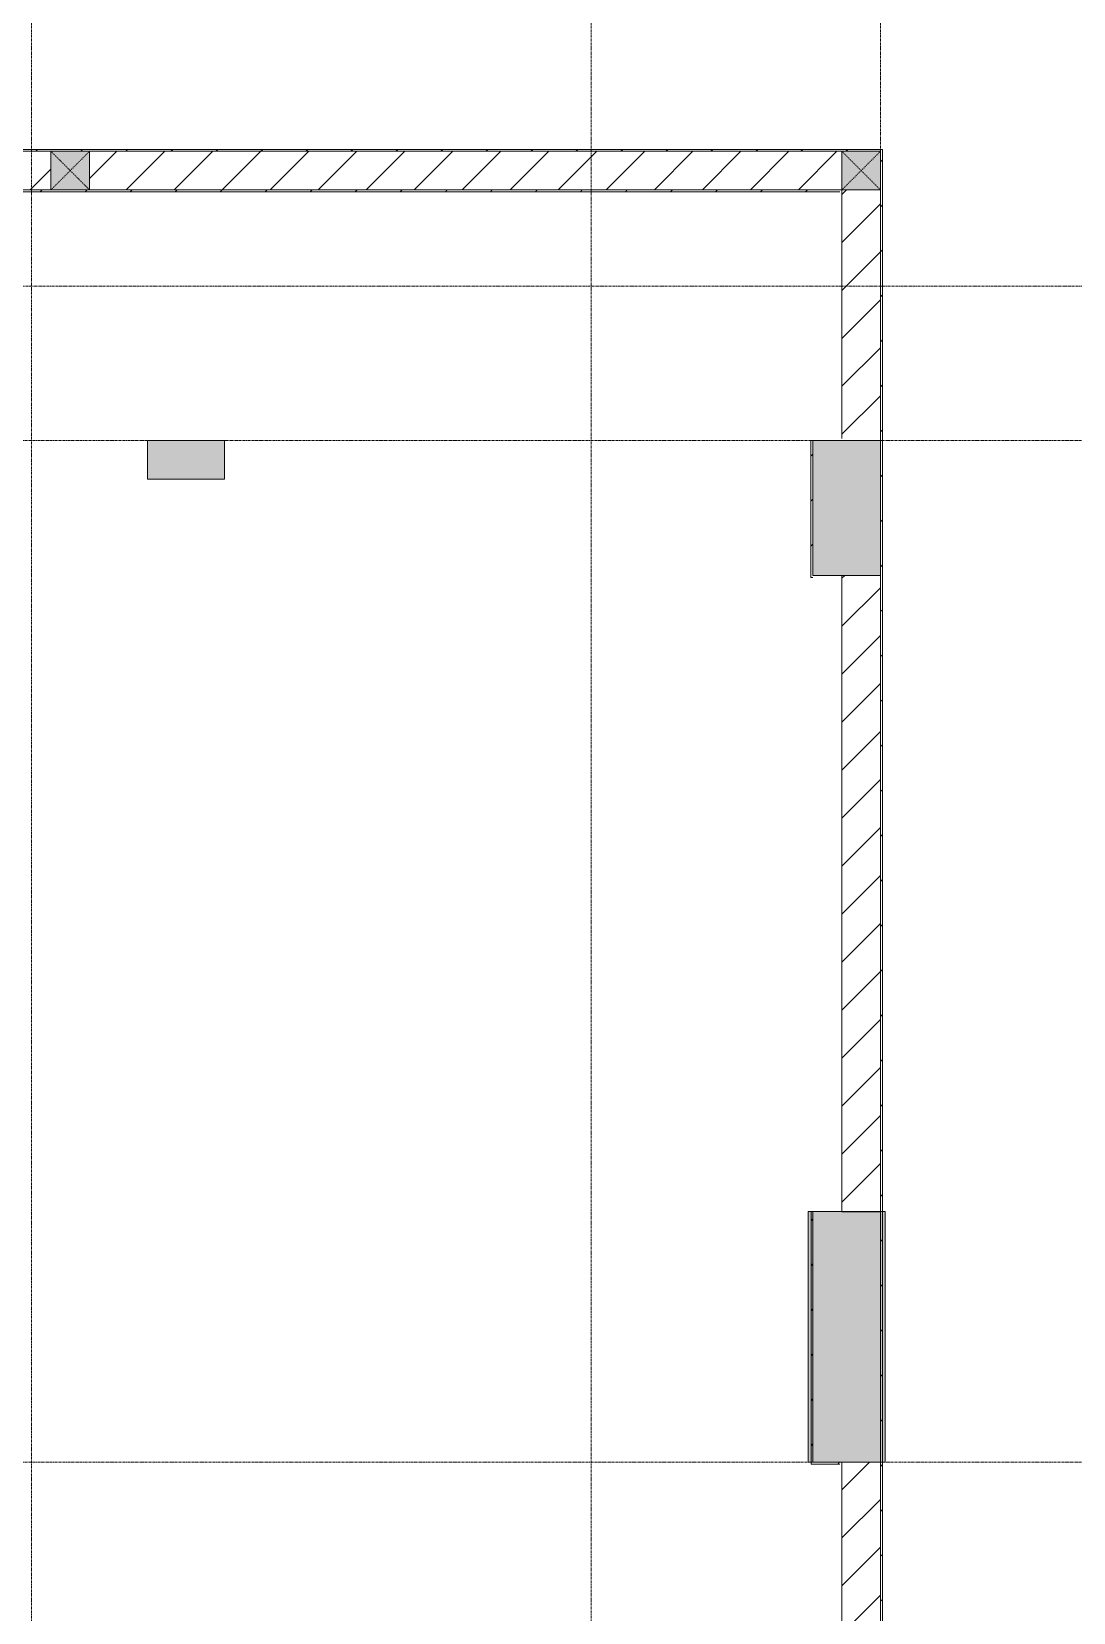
# Model space of a CAD drawing. Header units: millimetres. Extents: x 5357 to 259384, y -16348 to 109893.
# Drawn here: x 112053 to 117453, y 38458 to 46658 of the extents above; entities that cross this region are included whole.
import ezdxf

# ---------------------------------------------------------------- set-up
doc = ezdxf.new("R2010")
doc.units = ezdxf.units.MM
doc.linetypes.add('Dash', pattern=[6, 3, -3])
doc.linetypes.add('Grid Line', pattern=[22.225, 12.7, -3.175, 3.175, -3.175])
for name, color, linetype, lineweight in [('0-1', 7, 'Continuous', 5), ('A-WALL', 113, 'Continuous', 9), ('A-WALL-3', 113, 'Continuous', 18), ('A-WALL-PATT', 111, 'Continuous', 9), ('I-WALL-3', 2, 'Continuous', 18), ('S-COLS', 52, 'Continuous', 9), ('S-COLS-1', 253, 'Continuous', 5), ('S-COLS-2', 9, 'Continuous', 18), ('S-COLS-5', 52, 'Continuous', 18), ('S-COLS-6', 52, 'Dash', 9), ('S-COLS-HDLN', 52, 'Dash', 9), ('S-GRID-1', 1, 'Grid Line', 9)]:
    doc.layers.add(name, color=color, linetype=linetype, lineweight=lineweight)
pattern_1 = [(45, (0, 0), (-124.4508, 124.4508), [])]
pattern_2 = [(45, (0, 0), (-116.67262, 116.67262), [])]

# ---------------------------------------------------------------- blocks, each defined once
blk = doc.blocks.new('NCV_TKTC_KET CAU_rvt-1-TKCS_MB CẢNH QUAN CÂY XANH')
at = {"layer": 'S-COLS-1'}
for points in [[(112652.6, 44336.9), (113052.6, 44336.9), (113052.6, 44536.9), (112652.6, 44536.9)], [(116102.6, 43836.9), (116452.6, 43836.9), (116452.6, 44536.9), (116102.6, 44536.9)], [(116477.6, 39236.9), (116477.6, 40536.9), (116077.6, 40536.9), (116077.6, 39236.9)]]:
    blk.add_hatch(color=256, dxfattribs=at).paths.add_polyline_path(points)
at = {"layer": 'S-COLS-2'}
for p, q in [((112652.6, 44536.9), (112652.6, 44336.9)), ((113052.6, 44536.9), (112652.6, 44536.9)), ((113052.6, 44336.9), (113052.6, 44536.9)), ((116452.6, 44536.9), (116102.6, 44536.9)), ((116102.6, 44536.9), (116102.6, 43836.9)), ((116452.6, 43836.9), (116452.6, 44536.9)), ((112652.6, 44336.9), (113052.6, 44336.9)), ((116102.6, 43836.9), (116452.6, 43836.9)), ((116477.6, 40536.9), (116077.6, 40536.9)), ((116077.6, 40536.9), (116077.6, 39236.9)), ((116477.6, 39236.9), (116477.6, 40536.9)), ((116077.6, 39236.9), (116477.6, 39236.9))]:
    blk.add_line(p, q, dxfattribs=at)
blk = doc.blocks.new('G1_SOF - BO TRU - 200x200-3050151-TKCS_MB CẢNH QUAN CÂY XANH')
at = {"layer": 'S-COLS-HDLN'}
for p, q in [((-100, 100), (100, -100)), ((100, 100), (-100, -100))]:
    blk.add_line(p, q, dxfattribs=at)

msp = doc.modelspace()

# ---------------------------------------------------------------- hatches: boundary and pattern name
at = {"layer": 'A-WALL-PATT'}
h = msp.add_hatch(dxfattribs=at)
h.set_pattern_fill('FP_1', color=256, style=0, pattern_type=2)
h.set_pattern_definition(pattern_1)
h.paths.add_polyline_path([(109252.6, 45836.9), (109252.6, 46036.9), (107927.6, 46036.9), (107927.6, 45836.9)])
h.paths.add_polyline_path([(112352.6, 45836.9), (116252.6, 45836.9), (116252.6, 46036.9), (112352.6, 46036.9)])
h.paths.add_polyline_path([(111875.3, 45836.9), (112152.6, 45836.9), (112152.6, 46036.9), (109452.6, 46036.9), (109452.6, 45836.9)])
h.paths.add_polyline_path([(106227.6, 45836.9), (106227.6, 46036.9), (105027.6, 46036.9), (105027.6, 45836.9)])
h = msp.add_hatch(dxfattribs=at)
h.set_pattern_fill('FP_41', color=256, style=0, pattern_type=2)
h.set_pattern_definition(pattern_2)
h.paths.add_polyline_path([(114296.1, 46036.9), (116452.6, 46036.9), (116452.6, 46046.9), (109452.6, 46046.9), (109452.6, 46036.9), (112152.6, 46036.9)])
h = msp.add_hatch(dxfattribs=at)
h.set_pattern_fill('FP_41', color=256, style=0, pattern_type=2)
h.set_pattern_definition(pattern_2)
h.paths.add_polyline_path([(116462.6, 35537.4), (116462.6, 46046.9), (116452.6, 46046.9), (116452.6, 35537.4)])
h = msp.add_hatch(dxfattribs=at)
h.set_pattern_fill('FP_41', color=256, style=0, pattern_type=2)
h.set_pattern_definition(pattern_2)
h.paths.add_polyline_path([(116252.6, 45826.9), (116252.6, 45836.9), (107927.6, 45836.9), (107927.6, 45826.9), (116242.6, 45826.9)])
h.paths.add_polyline_path([(106217.6, 45826.9), (106227.6, 45826.9), (106227.6, 45836.9), (105027.6, 45836.9), (105027.6, 45826.9), (105037.6, 45826.9)])
h = msp.add_hatch(dxfattribs=at)
h.set_pattern_fill('FP_1', color=256, style=0, pattern_type=2)
h.set_pattern_definition(pattern_1)
h.paths.add_polyline_path([(116452.6, 44536.9), (116452.6, 45836.9), (116252.6, 45836.9), (116252.6, 44536.9)])
h = msp.add_hatch(dxfattribs=at)
h.set_pattern_fill('FP_41', color=256, style=0, pattern_type=2)
h.set_pattern_definition(pattern_2)
h.paths.add_polyline_path([(116102.5, 43826.9), (116102.5, 44536.9), (116092.5, 44536.9), (116092.5, 43826.9)])
h = msp.add_hatch(dxfattribs=at)
h.set_pattern_fill('FP_1', color=256, style=0, pattern_type=2)
h.set_pattern_definition(pattern_1)
h.paths.add_polyline_path([(116252.6, 40535.7), (116452.6, 40535.7), (116452.6, 43837), (116252.6, 43837), (116252.6, 42828.4)])
h = msp.add_hatch(dxfattribs=at)
h.set_pattern_fill('FP_41', color=256, style=0, pattern_type=2)
h.set_pattern_definition(pattern_2)
h.paths.add_polyline_path([(116102.6, 39226.9), (116102.6, 40536.9), (116092.6, 40536.9), (116092.6, 39226.9)])
h = msp.add_hatch(dxfattribs=at)
h.set_pattern_fill('FP_41', color=256, style=0, pattern_type=2)
h.set_pattern_definition(pattern_2)
h.paths.add_polyline_path([(116252.6, 39226.9), (116252.6, 39236.9), (116102.6, 39236.9), (116102.6, 39226.9), (116242.6, 39226.9)])
h = msp.add_hatch(dxfattribs=at)
h.set_pattern_fill('FP_1', color=256, style=0, pattern_type=2)
h.set_pattern_definition(pattern_1)
h.paths.add_polyline_path([(116452.6, 35737.4), (116452.6, 39236.9), (116252.6, 39236.9), (116252.6, 35737.4)])
at = {"layer": 'S-COLS-1'}
for points in [[(112152.6, 45836.9), (112352.6, 45836.9), (112352.6, 46036.9), (112152.6, 46036.9)], [(116252.6, 45836.9), (116452.6, 45836.9), (116452.6, 46036.9), (116252.6, 46036.9)]]:
    msp.add_hatch(color=256, dxfattribs=at).paths.add_polyline_path(points)

# ---------------------------------------------------------------- linework, layer by layer
at = {"layer": 'A-WALL'}
for p, q in [((112152.6, 46036.9), (109452.6, 46036.9)), ((109452.6, 46036.9), (112152.6, 46036.9)), ((112152.6, 45836.9), (112152.6, 46036.9)), ((112352.6, 46036.9), (112352.6, 45836.9)), ((116252.6, 45836.9), (116252.6, 46036.9)), ((109452.6, 45836.9), (112152.6, 45836.9)), ((116452.6, 45836.9), (112352.6, 45836.9))]:
    msp.add_line(p, q, dxfattribs=at)
at = {"layer": 'A-WALL-3'}
for p, q in [((116252.6, 46036.9), (112352.6, 46036.9)), ((116252.6, 45826.9), (116252.6, 44547)), ((116252.6, 44536.9), (116452.6, 44536.9)), ((116252.6, 43837), (116252.6, 40535.7)), ((116452.6, 43837), (116252.6, 43837)), ((116252.6, 40535.7), (116452.6, 40535.7)), ((116252.6, 39236.9), (116252.6, 36087.8)), ((116452.6, 39236.9), (116252.6, 39236.9))]:
    msp.add_line(p, q, dxfattribs=at)
at = {"layer": 'I-WALL-3'}
for p, q in [((116462.6, 46046.9), (109452.6, 46046.9)), ((112152.6, 46036.9), (116452.6, 46036.9)), ((116452.6, 46036.9), (116452.6, 35537.4)), ((116462.6, 35527.4), (116462.6, 46046.9)), ((107927.6, 45826.9), (116242.6, 45826.9)), ((112352.6, 45836.9), (112152.6, 45836.9)), ((116252.6, 45826.9), (116252.6, 45836.9)), ((116092.5, 44536.9), (116092.5, 43826.9)), ((116102.5, 44536.9), (116092.5, 44536.9)), ((116102.5, 43836.9), (116102.5, 44536.9)), ((116092.5, 43826.9), (116102.5, 43826.9)), ((116092.6, 40536.9), (116092.6, 39226.9)), ((116102.6, 39236.9), (116102.6, 40536.9)), ((116092.6, 39226.9), (116242.6, 39226.9)), ((116252.6, 39236.9), (116102.6, 39236.9)), ((116252.6, 39226.9), (116252.6, 39236.9))]:
    msp.add_line(p, q, dxfattribs=at)
at = {"layer": 'S-COLS'}
for p, q in [((112152.6, 46036.9), (112152.6, 45836.9)), ((112352.6, 45836.9), (112352.6, 46036.9)), ((116252.6, 46036.9), (116252.6, 45836.9)), ((116252.6, 45836.9), (116452.6, 45836.9))]:
    msp.add_line(p, q, dxfattribs=at)
at = {"layer": 'S-COLS-5'}
for p, q in [((112352.6, 46036.9), (112152.6, 46036.9)), ((116452.6, 46036.9), (116252.6, 46036.9)), ((116452.6, 45836.9), (116452.6, 46036.9)), ((112152.6, 45836.9), (112352.6, 45836.9))]:
    msp.add_line(p, q, dxfattribs=at)
at = {"layer": 'S-GRID-1'}
for p, q in [((112052.6, 20960.6), (112052.6, 80482.7)), ((114952.6, 20960.6), (114952.6, 80482.7)), ((116452.6, 20960.6), (116452.6, 80482.7)), ((127525.3, 45336.9), (32145.8, 45336.9)), ((130319.3, 44536.9), (29351.8, 44536.9)), ((130319.3, 39236.9), (29351.8, 39236.9))]:
    msp.add_line(p, q, dxfattribs=at)

# ---------------------------------------------------------------- block references
at = {"layer": '0-1'}
msp.add_blockref('NCV_TKTC_KET CAU_rvt-1-TKCS_MB CẢNH QUAN CÂY XANH', (0, 0), dxfattribs=at)
at = {"layer": 'S-COLS-6'}
for p in [(112252.6, 45936.9), (116352.6, 45936.9)]:
    msp.add_blockref('G1_SOF - BO TRU - 200x200-3050151-TKCS_MB CẢNH QUAN CÂY XANH', p, dxfattribs=at)

doc.saveas('drawing.dxf')
